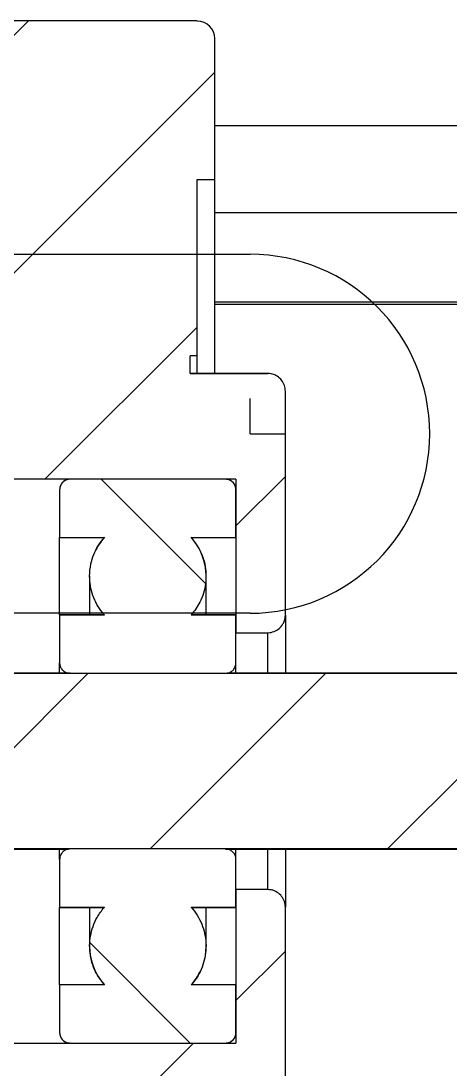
# Model space of a CAD drawing. Header units: millimetres. Extents: x -300 to 1184, y 5 to 1469.
# Drawn here: x 472.73 to 480.84, y 1386.99 to 1406.81 of the extents above; entities that cross this region are included whole.
import ezdxf

# ---------------------------------------------------------------- set-up
doc = ezdxf.new("R2010")
doc.units = ezdxf.units.MM
doc.linetypes.add('CENTERX2', pattern=[20.32, 12.7, -2.54, 2.54, -2.54])

msp = doc.modelspace()

# ---------------------------------------------------------------- hatches: boundary and pattern name
at = {"linetype": 'Continuous', "lineweight": 18}
h = msp.add_hatch(dxfattribs=at)
h.set_pattern_fill('ANSI31', style=0)
edge = h.paths.add_edge_path(flags=0)
edge.add_arc((476.057, 1406.48), 0.333, 0, 90)
edge.add_line((476.057, 1406.814), (471.057, 1406.814))
edge.add_line((471.057, 1406.814), (471.057, 1398.145))
edge.add_line((471.057, 1398.145), (476.79, 1398.145))
edge.add_line((476.79, 1398.145), (476.79, 1395.243))
edge.add_line((476.79, 1395.243), (477.39, 1395.243))
edge.add_spline(control_points=[(477.39, 1395.243), (477.394, 1395.243), (477.397, 1395.243), (477.4, 1395.243), (477.437, 1395.245), (477.475, 1395.252), (477.51, 1395.265), (477.545, 1395.279), (477.578, 1395.298), (477.606, 1395.323), (477.634, 1395.347), (477.659, 1395.376), (477.678, 1395.408), (477.69, 1395.428), (477.699, 1395.45), (477.707, 1395.472), (477.718, 1395.506), (477.724, 1395.542), (477.724, 1395.577)], knot_values=[0.002506, 0.002506, 0.002506, 0.002506, 0.002521, 0.002521, 0.002521, 0.002688, 0.002688, 0.002688, 0.002856, 0.002856, 0.002856, 0.003024, 0.003024, 0.003024, 0.003128, 0.003128, 0.003128, 0.003288, 0.003288, 0.003288, 0.003288], weights=[1, 1, 1, 1, 1, 1, 1, 1, 1, 1, 1, 1, 1, 1, 1, 1, 1, 1, 1], degree=3, periodic=0)
edge.add_line((477.724, 1395.577), (477.724, 1399.812))
edge.add_spline(control_points=[(477.724, 1399.812), (477.724, 1399.848), (477.718, 1399.884), (477.706, 1399.918), (477.695, 1399.954), (477.677, 1399.988), (477.654, 1400.017), (477.631, 1400.047), (477.602, 1400.072), (477.571, 1400.093), (477.551, 1400.105), (477.53, 1400.116), (477.508, 1400.124), (477.474, 1400.137), (477.436, 1400.145), (477.399, 1400.146), (477.396, 1400.146), (477.393, 1400.146), (477.39, 1400.146)], knot_values=[0.002525, 0.002525, 0.002525, 0.002525, 0.002686, 0.002686, 0.002686, 0.002854, 0.002854, 0.002854, 0.003022, 0.003022, 0.003022, 0.003126, 0.003126, 0.003126, 0.003294, 0.003294, 0.003294, 0.003306, 0.003306, 0.003306, 0.003306], weights=[1, 1, 1, 1, 1, 1, 1, 1, 1, 1, 1, 1, 1, 1, 1, 1, 1, 1, 1], degree=3, periodic=0)
edge.add_line((477.39, 1400.146), (475.924, 1400.146))
edge.add_line((475.924, 1400.146), (475.924, 1400.479))
edge.add_line((475.924, 1400.479), (476.057, 1400.479))
edge.add_line((476.057, 1400.479), (476.057, 1403.813))
edge.add_line((476.057, 1403.813), (476.39, 1403.813))
edge.add_line((476.39, 1403.813), (476.39, 1406.48))
h = msp.add_hatch(dxfattribs=at)
h.set_pattern_fill('ANSI31', angle=90, style=0)
edge = h.paths.add_edge_path(flags=0)
edge.add_line((476.79, 1394.675), (476.79, 1395.577))
edge.add_line((476.79, 1395.577), (475.944, 1395.577))
edge.add_spline(control_points=[(475.944, 1395.577), (476.009, 1395.65), (476.064, 1395.732), (476.108, 1395.819), (476.163, 1395.93), (476.2, 1396.051), (476.215, 1396.173), (476.231, 1396.296), (476.225, 1396.422), (476.199, 1396.543), (476.183, 1396.618), (476.159, 1396.692), (476.127, 1396.762), (476.081, 1396.865), (476.019, 1396.961), (475.944, 1397.045)], knot_values=[0.008849, 0.008849, 0.008849, 0.008849, 0.009292, 0.009292, 0.009292, 0.009851, 0.009851, 0.009851, 0.010411, 0.010411, 0.010411, 0.010758, 0.010758, 0.010758, 0.011268, 0.011268, 0.011268, 0.011268], weights=[1, 1, 1, 1, 1, 1, 1, 1, 1, 1, 1, 1, 1, 1, 1, 1], degree=3, periodic=0)
edge.add_line((475.944, 1397.045), (476.79, 1397.045))
edge.add_line((476.79, 1397.045), (476.79, 1397.945))
edge.add_spline(control_points=[(476.79, 1397.945), (476.79, 1397.964), (476.788, 1397.983), (476.782, 1398.002), (476.776, 1398.023), (476.766, 1398.044), (476.753, 1398.062), (476.74, 1398.08), (476.723, 1398.096), (476.705, 1398.109), (476.694, 1398.117), (476.681, 1398.124), (476.668, 1398.13), (476.648, 1398.138), (476.625, 1398.144), (476.603, 1398.145), (476.599, 1398.145), (476.595, 1398.145), (476.59, 1398.145)], knot_values=[0.001526, 0.001526, 0.001526, 0.001526, 0.001612, 0.001612, 0.001612, 0.001713, 0.001713, 0.001713, 0.001813, 0.001813, 0.001813, 0.001876, 0.001876, 0.001876, 0.001977, 0.001977, 0.001977, 0.001995, 0.001995, 0.001995, 0.001995], weights=[1, 1, 1, 1, 1, 1, 1, 1, 1, 1, 1, 1, 1, 1, 1, 1, 1, 1, 1], degree=3, periodic=0)
edge.add_line((476.59, 1398.145), (473.657, 1398.145))
edge.add_spline(control_points=[(473.657, 1398.145), (473.656, 1398.145), (473.655, 1398.145), (473.654, 1398.145), (473.631, 1398.145), (473.609, 1398.141), (473.588, 1398.133), (473.567, 1398.125), (473.547, 1398.114), (473.529, 1398.099), (473.519, 1398.09), (473.509, 1398.08), (473.5, 1398.069), (473.486, 1398.052), (473.475, 1398.032), (473.468, 1398.01), (473.461, 1397.99), (473.457, 1397.967), (473.457, 1397.945)], knot_values=[0.001607, 0.001607, 0.001607, 0.001607, 0.001612, 0.001612, 0.001612, 0.001713, 0.001713, 0.001713, 0.001814, 0.001814, 0.001814, 0.001876, 0.001876, 0.001876, 0.001977, 0.001977, 0.001977, 0.002076, 0.002076, 0.002076, 0.002076], weights=[1, 1, 1, 1, 1, 1, 1, 1, 1, 1, 1, 1, 1, 1, 1, 1, 1, 1, 1], degree=3, periodic=0)
edge.add_line((473.457, 1397.945), (473.457, 1397.045))
edge.add_line((473.457, 1397.045), (474.304, 1397.045))
edge.add_spline(control_points=[(474.304, 1397.045), (474.26, 1396.996), (474.22, 1396.942), (474.186, 1396.886), (474.121, 1396.781), (474.074, 1396.663), (474.048, 1396.543), (474.032, 1396.467), (474.024, 1396.39), (474.024, 1396.312), (474.024, 1396.189), (474.045, 1396.064), (474.086, 1395.947), (474.126, 1395.831), (474.187, 1395.72), (474.264, 1395.624), (474.277, 1395.608), (474.29, 1395.592), (474.304, 1395.577)], knot_values=[0.009553, 0.009553, 0.009553, 0.009553, 0.009851, 0.009851, 0.009851, 0.010411, 0.010411, 0.010411, 0.010759, 0.010759, 0.010759, 0.011318, 0.011318, 0.011318, 0.011878, 0.011878, 0.011878, 0.011969, 0.011969, 0.011969, 0.011969], weights=[1, 1, 1, 1, 1, 1, 1, 1, 1, 1, 1, 1, 1, 1, 1, 1, 1, 1, 1], degree=3, periodic=0)
edge.add_line((474.304, 1395.577), (473.457, 1395.577))
edge.add_line((473.457, 1395.577), (473.457, 1394.675))
edge.add_spline(control_points=[(473.457, 1394.675), (473.457, 1394.667), (473.458, 1394.658), (473.459, 1394.65), (473.461, 1394.636), (473.464, 1394.622), (473.469, 1394.609), (473.476, 1394.587), (473.487, 1394.567), (473.501, 1394.55), (473.515, 1394.532), (473.533, 1394.517), (473.552, 1394.505), (473.571, 1394.493), (473.592, 1394.484), (473.614, 1394.48), (473.628, 1394.476), (473.643, 1394.475), (473.657, 1394.475)], knot_values=[0.001777, 0.001777, 0.001777, 0.001777, 0.001815, 0.001815, 0.001815, 0.001878, 0.001878, 0.001878, 0.001979, 0.001979, 0.001979, 0.00208, 0.00208, 0.00208, 0.002181, 0.002181, 0.002181, 0.002246, 0.002246, 0.002246, 0.002246], weights=[1, 1, 1, 1, 1, 1, 1, 1, 1, 1, 1, 1, 1, 1, 1, 1, 1, 1, 1], degree=3, periodic=0)
edge.add_line((473.657, 1394.475), (476.59, 1394.475))
edge.add_spline(control_points=[(476.59, 1394.475), (476.591, 1394.475), (476.592, 1394.475), (476.593, 1394.475), (476.615, 1394.475), (476.638, 1394.479), (476.659, 1394.487), (476.68, 1394.495), (476.7, 1394.506), (476.717, 1394.52), (476.734, 1394.534), (476.749, 1394.552), (476.761, 1394.571), (476.768, 1394.583), (476.774, 1394.595), (476.779, 1394.609), (476.786, 1394.63), (476.79, 1394.653), (476.79, 1394.675), (476.79, 1394.675), (476.79, 1394.675), (476.79, 1394.675)], knot_values=[0.001511, 0.001511, 0.001511, 0.001511, 0.001514, 0.001514, 0.001514, 0.001615, 0.001615, 0.001615, 0.001715, 0.001715, 0.001715, 0.001816, 0.001816, 0.001816, 0.001878, 0.001878, 0.001878, 0.001979, 0.001979, 0.001979, 0.00198, 0.00198, 0.00198, 0.00198], weights=[1, 1, 1, 1, 1, 1, 1, 1, 1, 1, 1, 1, 1, 1, 1, 1, 1, 1, 1, 1, 1, 1], degree=3, periodic=0)
h = msp.add_hatch(dxfattribs=at)
h.set_pattern_fill('ANSI31', style=0)
edge = h.paths.add_edge_path(flags=0)
edge.add_line((451.057, 1394.14), (451.057, 1391.487))
edge.add_spline(control_points=[(451.057, 1391.487), (451.168, 1391.376), (451.279, 1391.264), (451.39, 1391.153)], knot_values=[0.010372, 0.010372, 0.010372, 0.010372, 0.01108, 0.01108, 0.01108, 0.01108], weights=[1, 1, 1, 1], degree=3, periodic=0)
edge.add_line((451.39, 1391.153), (490.724, 1391.153))
edge.add_spline(control_points=[(490.724, 1391.153), (490.835, 1391.264), (490.946, 1391.376), (491.057, 1391.487)], knot_values=[0.004287, 0.004287, 0.004287, 0.004287, 0.004996, 0.004996, 0.004996, 0.004996], weights=[1, 1, 1, 1], degree=3, periodic=0)
edge.add_line((491.057, 1391.487), (491.057, 1394.14))
edge.add_spline(control_points=[(491.057, 1394.14), (490.946, 1394.252), (490.835, 1394.363), (490.724, 1394.475)], knot_values=[0.010392, 0.010392, 0.010392, 0.010392, 0.011101, 0.011101, 0.011101, 0.011101], weights=[1, 1, 1, 1], degree=3, periodic=0)
edge.add_line((490.724, 1394.475), (451.39, 1394.475))
edge.add_spline(control_points=[(451.39, 1394.475), (451.279, 1394.363), (451.168, 1394.252), (451.057, 1394.14)], knot_values=[0.004267, 0.004267, 0.004267, 0.004267, 0.004976, 0.004976, 0.004976, 0.004976], weights=[1, 1, 1, 1], degree=3, periodic=0)
h = msp.add_hatch(dxfattribs=at)
h.set_pattern_fill('ANSI31', angle=90, style=0)
edge = h.paths.add_edge_path(flags=0)
edge.add_spline(control_points=[(475.944, 1388.583), (475.969, 1388.611), (475.993, 1388.641), (476.016, 1388.672), (476.088, 1388.772), (476.144, 1388.886), (476.179, 1389.004), (476.214, 1389.122), (476.229, 1389.248), (476.222, 1389.372), (476.216, 1389.495), (476.189, 1389.618), (476.142, 1389.733), (476.096, 1389.847), (476.029, 1389.955), (475.947, 1390.047), (475.946, 1390.048), (475.945, 1390.049), (475.944, 1390.051)], knot_values=[0.008, 0.008, 0.008, 0.008, 0.008172, 0.008172, 0.008172, 0.008732, 0.008732, 0.008732, 0.009292, 0.009292, 0.009292, 0.009852, 0.009852, 0.009852, 0.010411, 0.010411, 0.010411, 0.010419, 0.010419, 0.010419, 0.010419], weights=[1, 1, 1, 1, 1, 1, 1, 1, 1, 1, 1, 1, 1, 1, 1, 1, 1, 1, 1], degree=3, periodic=0)
edge.add_line((475.944, 1390.051), (476.79, 1390.051))
edge.add_line((476.79, 1390.051), (476.79, 1390.952))
edge.add_spline(control_points=[(476.79, 1390.952), (476.79, 1390.956), (476.79, 1390.96), (476.79, 1390.964), (476.789, 1390.986), (476.784, 1391.009), (476.775, 1391.029), (476.766, 1391.05), (476.754, 1391.07), (476.739, 1391.087), (476.724, 1391.103), (476.706, 1391.118), (476.686, 1391.128), (476.674, 1391.135), (476.661, 1391.141), (476.647, 1391.145), (476.629, 1391.15), (476.609, 1391.153), (476.59, 1391.153)], knot_values=[0.001495, 0.001495, 0.001495, 0.001495, 0.001512, 0.001512, 0.001512, 0.001613, 0.001613, 0.001613, 0.001714, 0.001714, 0.001714, 0.001815, 0.001815, 0.001815, 0.001878, 0.001878, 0.001878, 0.001964, 0.001964, 0.001964, 0.001964], weights=[1, 1, 1, 1, 1, 1, 1, 1, 1, 1, 1, 1, 1, 1, 1, 1, 1, 1, 1], degree=3, periodic=0)
edge.add_line((476.59, 1391.153), (473.657, 1391.153))
edge.add_spline(control_points=[(473.657, 1391.153), (473.645, 1391.153), (473.633, 1391.152), (473.621, 1391.15), (473.599, 1391.146), (473.578, 1391.138), (473.558, 1391.127), (473.546, 1391.12), (473.535, 1391.112), (473.525, 1391.102), (473.508, 1391.088), (473.493, 1391.07), (473.482, 1391.05), (473.472, 1391.03), (473.464, 1391.008), (473.46, 1390.986), (473.458, 1390.975), (473.457, 1390.964), (473.457, 1390.952)], knot_values=[0.001662, 0.001662, 0.001662, 0.001662, 0.001716, 0.001716, 0.001716, 0.001816, 0.001816, 0.001816, 0.001878, 0.001878, 0.001878, 0.001979, 0.001979, 0.001979, 0.00208, 0.00208, 0.00208, 0.002132, 0.002132, 0.002132, 0.002132], weights=[1, 1, 1, 1, 1, 1, 1, 1, 1, 1, 1, 1, 1, 1, 1, 1, 1, 1, 1], degree=3, periodic=0)
edge.add_line((473.457, 1390.952), (473.457, 1390.051))
edge.add_line((473.457, 1390.051), (474.304, 1390.051))
edge.add_spline(control_points=[(474.304, 1390.051), (474.303, 1390.049), (474.302, 1390.048), (474.301, 1390.047), (474.249, 1389.989), (474.204, 1389.925), (474.166, 1389.858), (474.105, 1389.75), (474.062, 1389.631), (474.041, 1389.51), (474.019, 1389.388), (474.018, 1389.262), (474.038, 1389.14), (474.058, 1389.018), (474.099, 1388.899), (474.158, 1388.79), (474.198, 1388.716), (474.247, 1388.646), (474.304, 1388.583)], knot_values=[0.010403, 0.010403, 0.010403, 0.010403, 0.010411, 0.010411, 0.010411, 0.010759, 0.010759, 0.010759, 0.011319, 0.011319, 0.011319, 0.011878, 0.011878, 0.011878, 0.012437, 0.012437, 0.012437, 0.012821, 0.012821, 0.012821, 0.012821], weights=[1, 1, 1, 1, 1, 1, 1, 1, 1, 1, 1, 1, 1, 1, 1, 1, 1, 1, 1], degree=3, periodic=0)
edge.add_line((474.304, 1388.583), (473.457, 1388.583))
edge.add_line((473.457, 1388.583), (473.457, 1387.682))
edge.add_spline(control_points=[(473.457, 1387.682), (473.457, 1387.679), (473.457, 1387.676), (473.457, 1387.672), (473.458, 1387.65), (473.464, 1387.627), (473.472, 1387.607), (473.48, 1387.586), (473.493, 1387.566), (473.508, 1387.549), (473.522, 1387.533), (473.54, 1387.518), (473.56, 1387.507), (473.579, 1387.497), (473.601, 1387.489), (473.623, 1387.485), (473.634, 1387.483), (473.646, 1387.482), (473.657, 1387.482)], knot_values=[0.000287, 0.000287, 0.000287, 0.000287, 0.000302, 0.000302, 0.000302, 0.000403, 0.000403, 0.000403, 0.000504, 0.000504, 0.000504, 0.000605, 0.000605, 0.000605, 0.000705, 0.000705, 0.000705, 0.000756, 0.000756, 0.000756, 0.000756], weights=[1, 1, 1, 1, 1, 1, 1, 1, 1, 1, 1, 1, 1, 1, 1, 1, 1, 1, 1], degree=3, periodic=0)
edge.add_line((473.657, 1387.482), (476.59, 1387.482))
edge.add_spline(control_points=[(476.59, 1387.482), (476.591, 1387.482), (476.591, 1387.482), (476.591, 1387.482), (476.613, 1387.482), (476.636, 1387.486), (476.657, 1387.494), (476.678, 1387.501), (476.698, 1387.512), (476.716, 1387.526), (476.733, 1387.54), (476.749, 1387.558), (476.76, 1387.577), (476.772, 1387.596), (476.781, 1387.617), (476.786, 1387.639), (476.789, 1387.653), (476.79, 1387.668), (476.79, 1387.682)], knot_values=[0.001006, 0.001006, 0.001006, 0.001006, 0.001007, 0.001007, 0.001007, 0.001108, 0.001108, 0.001108, 0.001209, 0.001209, 0.001209, 0.00131, 0.00131, 0.00131, 0.00141, 0.00141, 0.00141, 0.001476, 0.001476, 0.001476, 0.001476], weights=[1, 1, 1, 1, 1, 1, 1, 1, 1, 1, 1, 1, 1, 1, 1, 1, 1, 1, 1], degree=3, periodic=0)
edge.add_line((476.79, 1387.682), (476.79, 1388.583))
edge.add_line((476.79, 1388.583), (475.944, 1388.583))
h = msp.add_hatch(dxfattribs=at)
h.set_pattern_fill('ANSI31', style=0)
edge = h.paths.add_edge_path(flags=0)
edge.add_line((471.057, 1378.814), (476.057, 1378.814))
edge.add_arc((476.057, 1379.147), 0.333, 270, 360)
edge.add_line((476.39, 1379.147), (476.39, 1381.815))
edge.add_line((476.39, 1381.815), (476.057, 1381.815))
edge.add_line((476.057, 1381.815), (476.057, 1385.148))
edge.add_line((476.057, 1385.148), (475.924, 1385.148))
edge.add_line((475.924, 1385.148), (475.924, 1385.482))
edge.add_line((475.924, 1385.482), (477.39, 1385.482))
edge.add_spline(control_points=[(477.39, 1385.482), (477.397, 1385.482), (477.403, 1385.482), (477.409, 1385.482), (477.446, 1385.484), (477.484, 1385.493), (477.518, 1385.507), (477.553, 1385.521), (477.585, 1385.542), (477.613, 1385.567), (477.641, 1385.592), (477.664, 1385.622), (477.682, 1385.654), (477.7, 1385.687), (477.713, 1385.723), (477.719, 1385.76), (477.722, 1385.778), (477.724, 1385.797), (477.724, 1385.815)], knot_values=[0.001651, 0.001651, 0.001651, 0.001651, 0.001679, 0.001679, 0.001679, 0.001847, 0.001847, 0.001847, 0.002015, 0.002015, 0.002015, 0.002183, 0.002183, 0.002183, 0.00235, 0.00235, 0.00235, 0.002433, 0.002433, 0.002433, 0.002433], weights=[1, 1, 1, 1, 1, 1, 1, 1, 1, 1, 1, 1, 1, 1, 1, 1, 1, 1, 1], degree=3, periodic=0)
edge.add_line((477.724, 1385.815), (477.724, 1390.051))
edge.add_spline(control_points=[(477.724, 1390.051), (477.724, 1390.068), (477.722, 1390.085), (477.72, 1390.102), (477.714, 1390.139), (477.702, 1390.175), (477.684, 1390.208), (477.666, 1390.241), (477.643, 1390.272), (477.615, 1390.297), (477.588, 1390.322), (477.555, 1390.343), (477.521, 1390.358), (477.5, 1390.367), (477.477, 1390.374), (477.454, 1390.378), (477.433, 1390.382), (477.412, 1390.384), (477.39, 1390.384)], knot_values=[0.002442, 0.002442, 0.002442, 0.002442, 0.002519, 0.002519, 0.002519, 0.002687, 0.002687, 0.002687, 0.002856, 0.002856, 0.002856, 0.003024, 0.003024, 0.003024, 0.003128, 0.003128, 0.003128, 0.003224, 0.003224, 0.003224, 0.003224], weights=[1, 1, 1, 1, 1, 1, 1, 1, 1, 1, 1, 1, 1, 1, 1, 1, 1, 1, 1], degree=3, periodic=0)
edge.add_line((477.39, 1390.384), (476.79, 1390.384))
edge.add_line((476.79, 1390.384), (476.79, 1387.482))
edge.add_line((476.79, 1387.482), (471.057, 1387.482))
edge.add_line((471.057, 1387.482), (471.057, 1378.814))

# ---------------------------------------------------------------- linework, layer by layer
at = {"color": 7, "linetype": 'Continuous', "lineweight": 25}
for p, q in [((476.057, 1406.814), (471.057, 1406.814)), ((476.39, 1403.813), (476.39, 1406.48)), ((476.39, 1404.834), (486.39, 1404.834)), ((476.057, 1403.813), (476.39, 1403.813)), ((476.057, 1400.479), (476.057, 1403.813)), ((476.39, 1400.147), (476.39, 1403.813)), ((476.39, 1403.188), (486.39, 1403.188)), ((476.39, 1401.501), (486.39, 1401.501)), ((476.39, 1401.46), (486.39, 1401.46)), ((476.057, 1400.479), (475.924, 1400.479)), ((475.924, 1400.146), (475.924, 1400.479)), ((476.057, 1400.147), (476.057, 1400.479)), ((477.39, 1400.147), (475.924, 1400.147)), ((475.924, 1400.146), (477.39, 1400.146)), ((477.724, 1395.577), (477.724, 1399.812)), ((476.79, 1398.145), (471.057, 1398.145)), ((476.59, 1398.145), (473.657, 1398.145)), ((476.79, 1398.145), (476.79, 1395.243)), ((473.457, 1397.945), (473.457, 1397.045)), ((476.79, 1397.045), (476.79, 1397.945)), ((473.457, 1397.045), (474.304, 1397.045)), ((473.457, 1395.58), (473.457, 1397.045)), ((475.944, 1397.045), (476.79, 1397.045)), ((474.024, 1396.314), (474.024, 1396.311)), ((474.024, 1396.311), (474.024, 1395.58)), ((476.224, 1396.311), (476.224, 1396.314)), ((476.224, 1395.58), (476.224, 1396.311)), ((474.304, 1395.58), (473.457, 1395.58)), ((473.457, 1395.58), (473.457, 1395.577)), ((473.457, 1395.577), (473.457, 1394.675)), ((474.304, 1395.577), (473.457, 1395.577)), ((476.79, 1395.58), (475.944, 1395.58)), ((476.79, 1395.577), (475.944, 1395.577)), ((476.79, 1394.675), (476.79, 1395.577)), ((477.724, 1395.577), (477.724, 1394.48)), ((476.79, 1395.243), (477.39, 1395.243)), ((473.457, 1394.48), (473.457, 1394.675)), ((476.79, 1394.48), (476.79, 1394.675)), ((451.39, 1394.475), (490.724, 1394.475)), ((473.657, 1394.48), (454.568, 1394.48)), ((473.657, 1394.475), (476.59, 1394.475)), ((481.224, 1394.48), (476.623, 1394.48)), ((490.724, 1391.153), (451.39, 1391.153)), ((454.524, 1391.147), (473.615, 1391.147)), ((473.457, 1390.952), (473.457, 1391.147)), ((476.59, 1391.153), (473.657, 1391.153)), ((476.59, 1391.147), (481.224, 1391.147)), ((476.79, 1390.952), (476.79, 1391.147)), ((477.724, 1391.147), (477.724, 1390.051)), ((473.457, 1390.952), (473.457, 1390.051)), ((476.79, 1390.051), (476.79, 1390.952)), ((476.79, 1390.384), (476.79, 1387.482)), ((477.39, 1390.384), (476.79, 1390.384)), ((473.457, 1390.051), (474.304, 1390.051)), ((473.457, 1390.051), (473.457, 1390.047)), ((473.457, 1390.047), (474.304, 1390.047)), ((473.457, 1388.583), (473.457, 1390.047)), ((474.024, 1390.047), (474.024, 1389.317)), ((475.944, 1390.051), (476.79, 1390.051)), ((475.944, 1390.047), (476.79, 1390.047)), ((476.224, 1389.317), (476.224, 1390.047)), ((477.724, 1385.815), (477.724, 1390.051)), ((474.024, 1389.317), (474.024, 1389.314)), ((476.224, 1389.314), (476.224, 1389.317)), ((473.457, 1388.583), (473.457, 1387.682)), ((474.304, 1388.583), (473.457, 1388.583)), ((476.79, 1388.583), (475.944, 1388.583)), ((476.79, 1387.682), (476.79, 1388.583)), ((471.057, 1387.482), (476.79, 1387.482)), ((473.657, 1387.482), (476.59, 1387.482))]:
    msp.add_line(p, q, dxfattribs=at)
at = {"color": 7, "linetype": 'Continuous'}
for p, q in [((247.724, 1402.4), (477.057, 1402.4)), ((477.057, 1395.611), (247.724, 1395.611))]:
    msp.add_line(p, q, dxfattribs=at)
at = {"color": 8, "linetype": 'Continuous', "lineweight": 25}
for p, q in [((477.39, 1400.146), (477.39, 1400.147)), ((473.657, 1398.147), (473.657, 1398.145)), ((476.59, 1398.147), (476.59, 1398.145)), ((477.39, 1394.48), (477.39, 1395.243)), ((477.39, 1390.384), (477.39, 1391.147)), ((473.657, 1387.482), (473.657, 1387.48)), ((476.59, 1387.482), (476.59, 1387.48))]:
    msp.add_line(p, q, dxfattribs=at)
at = {"color": 7, "linetype": 'CENTERX2'}
for q in [(477.057, 1399.672), (477.724, 1399.006)]:
    msp.add_line((477.057, 1399.006), q, dxfattribs=at)
at = {"color": 7, "linetype": 'Continuous', "lineweight": 25, "flags": 128}
for points in [[(477.477, 1400.136), (477.455, 1400.141), (477.39, 1400.147)], [(476.211, 1389.149), (476.219, 1389.214), (476.224, 1389.314)]]:
    msp.add_lwpolyline(points, dxfattribs=at)
at = {"color": 7, "linetype": 'Continuous', "lineweight": 25}
for centre, radius, start, end in [((476.057, 1406.48), 0.333, 0, 90), ((473.657, 1397.947), 0.2, 97.5797, 180), ((476.59, 1397.947), 0.2, 0, 82.4203), ((475.124, 1396.314), 1.1, 138.1897, 155.5034), ((475.124, 1396.314), 1.1, 0, 41.8103), ((475.124, 1389.314), 1.1, 180, 221.8103), ((475.124, 1389.314), 1.1, 318.1897, 334.9626), ((473.657, 1387.68), 0.2, 180, 262.4203), ((476.59, 1387.68), 0.2, 277.5797, 0)]:
    msp.add_arc(centre, radius, start, end, dxfattribs=at)
at = {"color": 7, "linetype": 'Continuous'}
msp.add_arc((477.057, 1399.006), 3.395, 270, 90, dxfattribs=at)
at = {"color": 7, "linetype": 'Continuous', "lineweight": 25}
for points, knots in [([(477.724, 1399.812), (477.72, 1399.848), (477.713, 1399.922), (477.658, 1400.021), (477.585, 1400.089), (477.497, 1400.133), (477.433, 1400.146), (477.393, 1400.146), (477.39, 1400.146)], [0, 0, 0, 0, 0.205838, 0.420522, 0.635212, 0.769587, 0.984187, 1, 1, 1, 1]), ([(473.657, 1398.145), (473.656, 1398.145), (473.632, 1398.145), (473.586, 1398.137), (473.534, 1398.107), (473.493, 1398.064), (473.463, 1398.012), (473.459, 1397.967), (473.457, 1397.945)], [0, 0, 0, 0, 0.0113039, 0.2258424, 0.4404118, 0.5746332, 0.7893516, 1, 1, 1, 1]), ([(476.79, 1397.945), (476.789, 1397.964), (476.785, 1398.006), (476.756, 1398.064), (476.713, 1398.106), (476.661, 1398.135), (476.621, 1398.145), (476.595, 1398.145), (476.59, 1398.145)], [0, 0, 0, 0, 0.181885, 0.396632, 0.61129, 0.745686, 0.960177, 1, 1, 1, 1]), ([(474.304, 1395.577), (474.291, 1395.593), (474.197, 1395.701), (474.066, 1395.941), (474.01, 1396.266), (474.046, 1396.59), (474.144, 1396.845), (474.262, 1396.993), (474.304, 1397.045)], [0, 0, 0, 0, 0.038292, 0.269232, 0.500394, 0.645289, 0.87622, 1, 1, 1, 1]), ([(475.944, 1397.045), (476.011, 1396.954), (476.126, 1396.801), (476.221, 1396.5), (476.235, 1396.172), (476.138, 1395.832), (476.003, 1395.655), (475.944, 1395.577)], [0, 0, 0, 0, 0.210591, 0.354917, 0.586055, 0.817221, 1, 1, 1, 1]), ([(477.39, 1395.243), (477.394, 1395.243), (477.434, 1395.244), (477.512, 1395.26), (477.61, 1395.318), (477.674, 1395.394), (477.715, 1395.482), (477.721, 1395.541), (477.724, 1395.577)], [0, 0, 0, 0, 0.018813, 0.233007, 0.447235, 0.661639, 0.795961, 1, 1, 1, 1]), ([(473.457, 1394.675), (473.457, 1394.667), (473.458, 1394.644), (473.469, 1394.6), (473.498, 1394.547), (473.55, 1394.502), (473.606, 1394.478), (473.643, 1394.476), (473.657, 1394.475)], [0, 0, 0, 0, 0.082056, 0.217446, 0.43231, 0.647328, 0.861843, 1, 1, 1, 1]), ([(476.59, 1394.475), (476.591, 1394.475), (476.614, 1394.475), (476.66, 1394.483), (476.719, 1394.517), (476.759, 1394.562), (476.784, 1394.616), (476.79, 1394.653), (476.79, 1394.675), (476.79, 1394.675)], [0, 0, 0, 0, 0.007357, 0.221066, 0.434843, 0.649082, 0.783125, 0.998732, 1, 1, 1, 1]), ([(473.657, 1391.153), (473.645, 1391.152), (473.611, 1391.15), (473.565, 1391.133), (473.517, 1391.099), (473.479, 1391.052), (473.459, 1390.998), (473.458, 1390.964), (473.457, 1390.952)], [0, 0, 0, 0, 0.114477, 0.327999, 0.460768, 0.67567, 0.890589, 1, 1, 1, 1]), ([(476.79, 1390.952), (476.79, 1390.956), (476.79, 1390.982), (476.778, 1391.031), (476.742, 1391.089), (476.695, 1391.126), (476.643, 1391.148), (476.61, 1391.151), (476.59, 1391.153)], [0, 0, 0, 0, 0.03679, 0.252129, 0.467537, 0.68262, 0.817405, 1, 1, 1, 1]), ([(477.724, 1390.051), (477.723, 1390.068), (477.72, 1390.122), (477.689, 1390.211), (477.62, 1390.302), (477.535, 1390.356), (477.457, 1390.381), (477.412, 1390.383), (477.39, 1390.384)], [0, 0, 0, 0, 0.098863, 0.31374, 0.528639, 0.743291, 0.877611, 1, 1, 1, 1]), ([(474.304, 1388.583), (474.252, 1388.65), (474.124, 1388.815), (474.018, 1389.138), (474.02, 1389.513), (474.132, 1389.824), (474.25, 1389.99), (474.303, 1390.049), (474.304, 1390.051)], [0, 0, 0, 0, 0.1587481, 0.3896462, 0.6206671, 0.851832, 0.9969747, 1, 1, 1, 1]), ([(475.944, 1390.051), (475.945, 1390.049), (476.028, 1389.956), (476.162, 1389.74), (476.244, 1389.372), (476.198, 1388.999), (476.072, 1388.736), (475.968, 1388.612), (475.944, 1388.583)], [0, 0, 0, 0, 0.003027, 0.234345, 0.465645, 0.696992, 0.928236, 1, 1, 1, 1]), ([(473.457, 1387.682), (473.457, 1387.679), (473.458, 1387.653), (473.468, 1387.605), (473.505, 1387.547), (473.558, 1387.504), (473.612, 1387.485), (473.646, 1387.483), (473.657, 1387.482)], [0, 0, 0, 0, 0.032522, 0.247353, 0.462066, 0.676755, 0.891402, 1, 1, 1, 1]), ([(476.59, 1387.482), (476.591, 1387.482), (476.613, 1387.482), (476.659, 1387.49), (476.718, 1387.523), (476.763, 1387.575), (476.787, 1387.631), (476.789, 1387.668), (476.79, 1387.682)], [0, 0, 0, 0, 0.002096, 0.216669, 0.431317, 0.645964, 0.860595, 1, 1, 1, 1])]:
    msp.add_open_spline(points, degree=3, knots=knots, dxfattribs=at)

doc.saveas('drawing.dxf')
